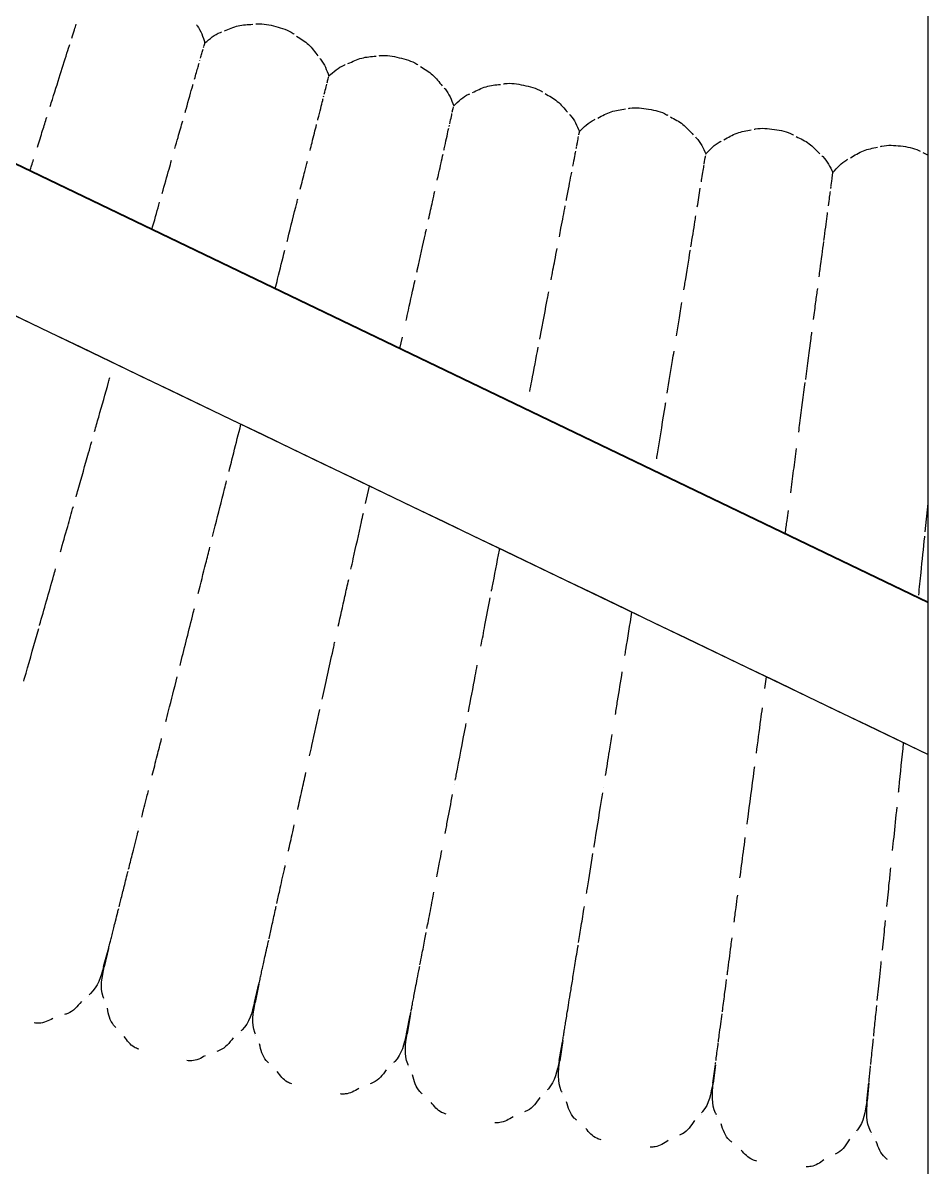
# Model space of a CAD drawing. Extents: x -360 to 379, y -342 to 365.
# Drawn here: x -6.03 to 4.52, y -198.64 to -185.31 of the extents above; entities that cross this region are included whole.
import ezdxf

# ---------------------------------------------------------------- set-up
doc = ezdxf.new("R2010")
doc.units = 0
doc.layers.get('0').update_dxf_attribs({"linetype": 'CONTINUOUS'})

msp = doc.modelspace()

# ---------------------------------------------------------------- linework, layer by layer
at = {"color": 7, "linetype": 'CONTINUOUS'}
for p, q in [((4.517, -282.988), (4.517, 306.012)), ((4.517, -192.068), (-23.958, -178.372)), ((4.517, -192.06), (-23.93, -178.378)), ((-24.623, -179.82), (4.517, -193.835)), ((-3.922, -185.595), (-3.92, -185.588)), ((-2.524, -186.169), (-2.521, -186.159)), ((-1.061, -186.514), (-1.059, -186.502)), ((1.927, -186.849), (1.927, -186.846)), ((4.455, -186.819), (4.517, -186.851)), ((-1.635, -189.101), (-1.606, -188.97)), ((-2.036, -190.91), (-1.991, -190.705)), ((4.483, -191.238), (4.517, -190.908)), ((2.617, -193.063), (2.634, -192.93)), ((-0.999, -194.181), (-0.999, -194.181)), ((0.737, -194.222), (0.737, -194.222)), ((-4.675, -194.694), (-4.675, -194.694)), ((2.403, -194.687), (2.403, -194.687)), ((-2.964, -195.096), (-2.964, -195.096)), ((-5.086, -196.305), (-5.027, -196.085)), ((-5.029, -196.093), (-5.079, -196.307)), ((3.973, -196.232), (3.973, -196.232)), ((-3.328, -196.722), (-3.277, -196.507)), ((-3.278, -196.511), (-3.321, -196.723)), ((-5.263, -196.648), (-5.263, -196.648)), ((-5.086, -196.692), (-5.086, -196.692)), ((-1.559, -197.087), (-1.514, -196.871)), ((-1.514, -196.874), (-1.552, -197.089)), ((-3.495, -197.069), (-3.495, -197.069)), ((-3.317, -197.109), (-3.317, -197.109)), ((0.22, -197.401), (0.259, -197.183)), ((0.261, -197.168), (0.227, -197.402)), ((2.073, -197.191), (2.073, -197.191)), ((0.248, -197.246), (0.248, -197.246)), ((0.25, -197.246), (0.25, -197.246)), ((-1.716, -197.44), (-1.716, -197.44)), ((2.008, -197.663), (2.04, -197.444)), ((2.039, -197.45), (2.014, -197.664)), ((-1.536, -197.474), (-1.536, -197.474)), ((2.031, -197.507), (2.031, -197.507)), ((2.033, -197.507), (2.033, -197.507)), ((3.802, -197.873), (3.828, -197.654)), ((3.827, -197.66), (3.809, -197.873)), ((3.828, -197.649), (3.828, -197.649)), ((0.074, -197.758), (0.074, -197.758)), ((0.254, -197.787), (0.254, -197.787)), ((1.872, -198.024), (1.872, -198.024)), ((2.053, -198.048), (2.053, -198.048)), ((3.676, -198.237), (3.676, -198.237)), ((3.858, -198.256), (3.858, -198.256))]:
    msp.add_line(p, q, dxfattribs=at)
at = {"color": 7, "linetype": 'CONTINUOUS', "flags": 128}
for points in [[(-3.965, -185.746), (-3.964, -185.743), (-3.964, -185.742)], [(-2.483, -186.006), (-2.48, -185.994), (-2.478, -185.989)], [(-2.464, -185.932), (-2.463, -185.93), (-2.463, -185.929)], [(-1.025, -186.349), (-1.023, -186.339), (-1.021, -186.334)], [(-1.009, -186.276), (-1.008, -186.275), (-1.008, -186.274)], [(0.419, -186.772), (0.42, -186.764), (0.422, -186.754)], [(3.384, -187.238), (3.385, -187.229), (3.386, -187.22)]]:
    msp.add_lwpolyline(points, dxfattribs=at)
at = {"color": 7, "linetype": 'CONTINUOUS'}
for points, knots in [([(-24.621, -179.814), (-22.431, -180.869), (-12.72, -185.546), (-3.006, -190.215), (4.517, -193.832)], [0, 0, 0, 0, 0.2255069, 1, 1, 1, 1]), ([(-5.457, -185.485), (-5.446, -185.451), (-5.425, -185.384), (-5.412, -185.343), (-5.406, -185.323)], [0, 0, 0, 0, 0.508213, 1, 1, 1, 1]), ([(-3.68, -185.402), (-3.627, -185.379), (-3.522, -185.333), (-3.407, -185.328), (-3.35, -185.325)], [0, 0, 0, 0, 0.50285, 1, 1, 1, 1]), ([(-3.314, -185.321), (-3.309, -185.321), (-3.232, -185.312), (-3.155, -185.332), (-3.082, -185.35)], [0, 0, 0, 0, 0.061307, 1, 1, 1, 1]), ([(-4.006, -185.331), (-4.003, -185.334), (-3.955, -185.395), (-3.93, -185.471), (-3.907, -185.542)], [0, 0, 0, 0, 0.058424, 1, 1, 1, 1]), ([(-3.907, -185.542), (-3.851, -185.494), (-3.79, -185.442), (-3.717, -185.416), (-3.713, -185.414)], [0, 0, 0, 0, 0.941576, 1, 1, 1, 1]), ([(-3.082, -185.35), (-3.01, -185.371), (-2.933, -185.392), (-2.87, -185.439), (-2.866, -185.441)], [0, 0, 0, 0, 0.938693, 1, 1, 1, 1]), ([(-5.708, -186.281), (-5.7, -186.254), (-5.651, -186.1), (-5.579, -185.871), (-5.512, -185.658), (-5.485, -185.575), (-5.481, -185.561)], [0, 0, 0, 0, 0.088767, 0.504084, 0.918195, 1, 1, 1, 1]), ([(-3.919, -185.584), (-3.918, -185.581), (-3.908, -185.545), (-3.908, -185.543), (-3.907, -185.542)], [0, 0, 0, 0, 0.105703, 1, 1, 1, 1]), ([(-2.838, -185.462), (-2.79, -185.493), (-2.693, -185.555), (-2.624, -185.648), (-2.59, -185.694)], [0, 0, 0, 0, 0.49715, 1, 1, 1, 1]), ([(-3.958, -185.72), (-3.952, -185.701), (-3.938, -185.65), (-3.932, -185.628), (-3.928, -185.614)], [0, 0, 0, 0, 0.374497, 1, 1, 1, 1]), ([(-2.568, -185.721), (-2.565, -185.724), (-2.515, -185.784), (-2.488, -185.859), (-2.463, -185.929)], [0, 0, 0, 0, 0.058424, 1, 1, 1, 1]), ([(-2.24, -185.783), (-2.188, -185.758), (-2.084, -185.709), (-1.969, -185.7), (-1.912, -185.696)], [0, 0, 0, 0, 0.50285, 1, 1, 1, 1]), ([(-1.877, -185.691), (-1.872, -185.691), (-1.794, -185.679), (-1.717, -185.697), (-1.644, -185.714)], [0, 0, 0, 0, 0.061307, 1, 1, 1, 1]), ([(-1.644, -185.714), (-1.571, -185.732), (-1.494, -185.751), (-1.429, -185.795), (-1.426, -185.798)], [0, 0, 0, 0, 0.938693, 1, 1, 1, 1]), ([(-4.027, -185.964), (-4.012, -185.912), (-3.991, -185.838), (-3.978, -185.792), (-3.974, -185.778)], [0, 0, 0, 0, 0.697895, 1, 1, 1, 1]), ([(-2.463, -185.929), (-2.408, -185.879), (-2.349, -185.826), (-2.276, -185.797), (-2.272, -185.795)], [0, 0, 0, 0, 0.941576, 1, 1, 1, 1]), ([(-1.396, -185.818), (-1.347, -185.848), (-1.248, -185.907), (-1.177, -185.998), (-1.142, -186.043)], [0, 0, 0, 0, 0.49715, 1, 1, 1, 1]), ([(-2.477, -185.985), (-2.475, -185.976), (-2.468, -185.946), (-2.467, -185.944), (-2.466, -185.942)], [0, 0, 0, 0, 0.303315, 1, 1, 1, 1]), ([(-4.137, -186.351), (-4.133, -186.339), (-4.098, -186.215), (-4.067, -186.104), (-4.045, -186.027), (-4.043, -186.021)], [0, 0, 0, 0, 0.095039, 0.930986, 1, 1, 1, 1]), ([(-2.516, -186.139), (-2.508, -186.108), (-2.495, -186.055), (-2.489, -186.031), (-2.486, -186.021)], [0, 0, 0, 0, 0.601372, 1, 1, 1, 1]), ([(-1.119, -186.069), (-1.116, -186.072), (-1.064, -186.13), (-1.035, -186.204), (-1.008, -186.274)], [0, 0, 0, 0, 0.058424, 1, 1, 1, 1]), ([(-0.79, -186.121), (-0.738, -186.095), (-0.635, -186.043), (-0.521, -186.031), (-0.464, -186.025)], [0, 0, 0, 0, 0.50285, 1, 1, 1, 1]), ([(-0.429, -186.019), (-0.424, -186.018), (-0.347, -186.005), (-0.269, -186.02), (-0.195, -186.035)], [0, 0, 0, 0, 0.061307, 1, 1, 1, 1]), ([(-0.195, -186.035), (-0.122, -186.051), (-0.044, -186.067), (0.021, -186.11), (0.025, -186.113)], [0, 0, 0, 0, 0.938693, 1, 1, 1, 1]), ([(-2.593, -186.442), (-2.592, -186.438), (-2.567, -186.341), (-2.545, -186.255), (-2.531, -186.197), (-2.529, -186.19)], [0, 0, 0, 0, 0.041089, 0.883627, 1, 1, 1, 1]), ([(-1.008, -186.274), (-0.954, -186.222), (-0.897, -186.167), (-0.825, -186.137), (-0.821, -186.135)], [0, 0, 0, 0, 0.941576, 1, 1, 1, 1]), ([(0.055, -186.132), (0.105, -186.16), (0.205, -186.216), (0.279, -186.305), (0.316, -186.349)], [0, 0, 0, 0, 0.49715, 1, 1, 1, 1]), ([(-1.055, -186.484), (-1.048, -186.453), (-1.036, -186.401), (-1.031, -186.376), (-1.029, -186.366)], [0, 0, 0, 0, 0.5924423, 1, 1, 1, 1]), ([(-1.021, -186.33), (-1.019, -186.321), (-1.012, -186.291), (-1.011, -186.288), (-1.011, -186.286)], [0, 0, 0, 0, 0.295193, 1, 1, 1, 1]), ([(0.339, -186.374), (0.343, -186.378), (0.396, -186.434), (0.427, -186.507), (0.456, -186.576)], [0, 0, 0, 0, 0.058424, 1, 1, 1, 1]), ([(0.67, -186.417), (0.721, -186.39), (0.822, -186.334), (0.936, -186.319), (0.993, -186.312)], [0, 0, 0, 0, 0.50285, 1, 1, 1, 1]), ([(1.028, -186.305), (1.033, -186.304), (1.109, -186.288), (1.188, -186.301), (1.262, -186.313)], [0, 0, 0, 0, 0.061307, 1, 1, 1, 1]), ([(1.262, -186.313), (1.335, -186.327), (1.414, -186.342), (1.48, -186.383), (1.484, -186.385)], [0, 0, 0, 0, 0.938693, 1, 1, 1, 1]), ([(-5.858, -186.756), (-5.837, -186.69), (-5.798, -186.565), (-5.764, -186.459), (-5.749, -186.409)], [0, 0, 0, 0, 0.527175, 1, 1, 1, 1]), ([(-4.257, -186.773), (-4.244, -186.729), (-4.21, -186.609), (-4.182, -186.511), (-4.165, -186.449)], [0, 0, 0, 0, 0.364922, 1, 1, 1, 1]), ([(-2.681, -186.794), (-2.674, -186.764), (-2.644, -186.647), (-2.622, -186.559), (-2.606, -186.494)], [0, 0, 0, 0, 0.256557, 1, 1, 1, 1]), ([(0.456, -186.576), (0.508, -186.523), (0.564, -186.466), (0.635, -186.434), (0.639, -186.432)], [0, 0, 0, 0, 0.941576, 1, 1, 1, 1]), ([(1.515, -186.404), (1.565, -186.43), (1.667, -186.484), (1.744, -186.57), (1.782, -186.613)], [0, 0, 0, 0, 0.4971503, 1, 1, 1, 1]), ([(-1.123, -186.79), (-1.122, -186.786), (-1.1, -186.689), (-1.081, -186.603), (-1.068, -186.543), (-1.066, -186.536)], [0, 0, 0, 0, 0.036124, 0.878843, 1, 1, 1, 1]), ([(0.424, -186.745), (0.427, -186.73), (0.437, -186.675), (0.442, -186.651), (0.445, -186.634)], [0, 0, 0, 0, 0.261858, 1, 1, 1, 1]), ([(0.449, -186.613), (0.449, -186.611), (0.456, -186.578), (0.456, -186.577), (0.456, -186.576)], [0, 0, 0, 0, 0.049022, 1, 1, 1, 1]), ([(1.806, -186.638), (1.809, -186.641), (1.865, -186.696), (1.898, -186.768), (1.929, -186.836)], [0, 0, 0, 0, 0.058424, 1, 1, 1, 1]), ([(2.138, -186.671), (2.188, -186.642), (2.287, -186.584), (2.401, -186.565), (2.458, -186.556)], [0, 0, 0, 0, 0.50285, 1, 1, 1, 1]), ([(2.492, -186.548), (2.497, -186.547), (2.573, -186.529), (2.652, -186.54), (2.726, -186.55)], [0, 0, 0, 0, 0.061307, 1, 1, 1, 1]), ([(2.726, -186.55), (2.8, -186.561), (2.879, -186.574), (2.947, -186.613), (2.951, -186.615)], [0, 0, 0, 0, 0.938693, 1, 1, 1, 1]), ([(2.982, -186.633), (3.033, -186.658), (3.137, -186.708), (3.215, -186.792), (3.255, -186.834)], [0, 0, 0, 0, 0.49715, 1, 1, 1, 1]), ([(1.929, -186.836), (1.979, -186.781), (2.033, -186.723), (2.103, -186.688), (2.107, -186.686)], [0, 0, 0, 0, 0.9415763, 1, 1, 1, 1]), ([(3.613, -186.881), (3.662, -186.851), (3.759, -186.79), (3.872, -186.768), (3.929, -186.757)], [0, 0, 0, 0, 0.50285, 1, 1, 1, 1]), ([(3.963, -186.748), (3.968, -186.747), (4.043, -186.727), (4.123, -186.735), (4.197, -186.743)], [0, 0, 0, 0, 0.061307, 1, 1, 1, 1]), ([(4.197, -186.743), (4.271, -186.753), (4.35, -186.763), (4.419, -186.8), (4.423, -186.802)], [0, 0, 0, 0, 0.938693, 1, 1, 1, 1]), ([(-5.944, -187.029), (-5.938, -187.01), (-5.923, -186.964), (-5.911, -186.924), (-5.903, -186.9)], [0, 0, 0, 0, 0.3965064, 1, 1, 1, 1]), ([(-4.405, -187.296), (-4.377, -187.198), (-4.338, -187.059), (-4.304, -186.942), (-4.295, -186.908)], [0, 0, 0, 0, 0.708273, 1, 1, 1, 1]), ([(-2.796, -187.247), (-2.778, -187.175), (-2.747, -187.054), (-2.723, -186.957), (-2.713, -186.918)], [0, 0, 0, 0, 0.59782, 1, 1, 1, 1]), ([(-1.201, -187.143), (-1.194, -187.114), (-1.168, -186.995), (-1.148, -186.905), (-1.133, -186.838)], [0, 0, 0, 0, 0.245833, 1, 1, 1, 1]), ([(0.38, -186.977), (0.387, -186.935), (0.401, -186.865), (0.409, -186.822), (0.413, -186.804)], [0, 0, 0, 0, 0.585848, 1, 1, 1, 1]), ([(1.91, -186.95), (1.916, -186.915), (1.923, -186.872), (1.924, -186.863), (1.925, -186.861)], [0, 0, 0, 0, 0.789485, 1, 1, 1, 1]), ([(3.28, -186.858), (3.283, -186.861), (3.34, -186.914), (3.375, -186.986), (3.408, -187.053)], [0, 0, 0, 0, 0.058424, 1, 1, 1, 1]), ([(3.408, -187.053), (3.457, -186.996), (3.51, -186.937), (3.578, -186.9), (3.582, -186.898)], [0, 0, 0, 0, 0.941576, 1, 1, 1, 1]), ([(0.303, -187.379), (0.304, -187.374), (0.326, -187.256), (0.347, -187.145), (0.363, -187.061), (0.366, -187.05)], [0, 0, 0, 0, 0.037853, 0.874565, 1, 1, 1, 1]), ([(1.876, -187.16), (1.878, -187.148), (1.892, -187.061), (1.903, -186.995), (1.908, -186.962), (1.908, -186.961)], [0, 0, 0, 0, 0.13864, 0.978244, 1, 1, 1, 1]), ([(3.404, -187.086), (3.404, -187.085), (3.408, -187.053), (3.408, -187.053), (3.408, -187.053)], [0, 0, 0, 0, 0.010265, 1, 1, 1, 1]), ([(3.387, -187.214), (3.388, -187.203), (3.397, -187.14), (3.4, -187.113), (3.403, -187.092)], [0, 0, 0, 0, 0.186606, 1, 1, 1, 1]), ([(-1.302, -187.597), (-1.286, -187.527), (-1.259, -187.406), (-1.237, -187.308), (-1.228, -187.268)], [0, 0, 0, 0, 0.586178, 1, 1, 1, 1]), ([(1.829, -187.453), (1.835, -187.415), (1.849, -187.329), (1.859, -187.269), (1.864, -187.236)], [0, 0, 0, 0, 0.437111, 1, 1, 1, 1]), ([(3.357, -187.44), (3.362, -187.404), (3.371, -187.335), (3.377, -187.292), (3.379, -187.272)], [0, 0, 0, 0, 0.51459, 1, 1, 1, 1]), ([(-4.523, -187.712), (-4.495, -187.614), (-4.464, -187.504), (-4.437, -187.408), (-4.434, -187.398)], [0, 0, 0, 0, 0.893749, 1, 1, 1, 1]), ([(-2.949, -187.856), (-2.947, -187.847), (-2.906, -187.684), (-2.864, -187.517), (-2.828, -187.376), (-2.824, -187.36)], [0, 0, 0, 0, 0.049425, 0.889269, 1, 1, 1, 1]), ([(0.222, -187.802), (0.228, -187.768), (0.254, -187.632), (0.275, -187.522), (0.291, -187.439)], [0, 0, 0, 0, 0.250783, 1, 1, 1, 1]), ([(1.754, -187.918), (1.771, -187.815), (1.792, -187.681), (1.809, -187.58), (1.812, -187.557)], [0, 0, 0, 0, 0.7749935, 1, 1, 1, 1]), ([(3.304, -187.845), (3.304, -187.845), (3.319, -187.731), (3.333, -187.62), (3.345, -187.533), (3.347, -187.518)], [0, 0, 0, 0, 0.005061, 0.838769, 1, 1, 1, 1]), ([(-1.438, -188.213), (-1.436, -188.205), (-1.4, -188.042), (-1.363, -187.874), (-1.331, -187.731), (-1.327, -187.714)], [0, 0, 0, 0, 0.043259, 0.883191, 1, 1, 1, 1]), ([(3.248, -188.268), (3.252, -188.239), (3.272, -188.083), (3.289, -187.958), (3.302, -187.857)], [0, 0, 0, 0, 0.18544, 1, 1, 1, 1]), ([(-3.087, -188.402), (-3.078, -188.366), (-3.038, -188.208), (-3.003, -188.066), (-2.975, -187.958)], [0, 0, 0, 0, 0.232586, 1, 1, 1, 1]), ([(0.126, -188.304), (0.14, -188.226), (0.166, -188.095), (0.187, -187.984), (0.195, -187.939)], [0, 0, 0, 0, 0.5958185, 1, 1, 1, 1]), ([(1.673, -188.418), (1.677, -188.393), (1.704, -188.227), (1.729, -188.072), (1.747, -187.96), (1.748, -187.957)], [0, 0, 0, 0, 0.1460942, 0.9776853, 1, 1, 1, 1]), ([(-1.563, -188.777), (-1.554, -188.737), (-1.517, -188.57), (-1.484, -188.421), (-1.459, -188.308)], [0, 0, 0, 0, 0.2422419, 1, 1, 1, 1]), ([(-0.006, -188.994), (-0.005, -188.987), (0.029, -188.811), (0.064, -188.624), (0.095, -188.462), (0.099, -188.442)], [0, 0, 0, 0, 0.035328, 0.88202, 1, 1, 1, 1]), ([(3.183, -188.763), (3.192, -188.693), (3.209, -188.563), (3.224, -188.453), (3.231, -188.402)], [0, 0, 0, 0, 0.535072, 1, 1, 1, 1]), ([(1.587, -188.956), (1.597, -188.893), (1.619, -188.753), (1.639, -188.632), (1.65, -188.565)], [0, 0, 0, 0, 0.4519684, 1, 1, 1, 1]), ([(3.091, -189.465), (3.091, -189.463), (3.113, -189.291), (3.138, -189.104), (3.16, -188.936), (3.164, -188.911)], [0, 0, 0, 0, 0.009108, 0.852077, 1, 1, 1, 1]), ([(-0.123, -189.603), (-0.115, -189.563), (-0.081, -189.383), (-0.049, -189.217), (-0.024, -189.088)], [0, 0, 0, 0, 0.218718, 1, 1, 1, 1]), ([(1.479, -189.623), (1.5, -189.493), (1.527, -189.322), (1.552, -189.169), (1.558, -189.133)], [0, 0, 0, 0, 0.76055, 1, 1, 1, 1]), ([(-5.192, -190.071), (-5.176, -190.015), (-5.121, -189.821), (-5.061, -189.608), (-5.018, -189.458), (-5.013, -189.439)], [0, 0, 0, 0, 0.265175, 0.909674, 1, 1, 1, 1]), ([(3.01, -190.076), (3.015, -190.042), (3.041, -189.838), (3.066, -189.652), (3.086, -189.497)], [0, 0, 0, 0, 0.1673164, 1, 1, 1, 1]), ([(1.356, -190.388), (1.36, -190.361), (1.395, -190.143), (1.431, -189.922), (1.46, -189.74), (1.461, -189.731)], [0, 0, 0, 0, 0.1150776, 0.9564828, 1, 1, 1, 1]), ([(-3.626, -190.537), (-3.608, -190.464), (-3.561, -190.278), (-3.515, -190.096), (-3.487, -189.986)], [0, 0, 0, 0, 0.391925, 1, 1, 1, 1]), ([(-5.407, -190.831), (-5.399, -190.803), (-5.351, -190.632), (-5.29, -190.416), (-5.237, -190.232), (-5.225, -190.188)], [0, 0, 0, 0, 0.133335, 0.794491, 1, 1, 1, 1]), ([(2.917, -190.784), (2.928, -190.697), (2.952, -190.519), (2.974, -190.352), (2.985, -190.267)], [0, 0, 0, 0, 0.490199, 1, 1, 1, 1]), ([(-3.817, -191.293), (-3.807, -191.251), (-3.76, -191.067), (-3.705, -190.85), (-3.662, -190.677), (-3.654, -190.645)], [0, 0, 0, 0, 0.19145, 0.85346, 1, 1, 1, 1]), ([(-5.589, -191.471), (-5.561, -191.373), (-5.511, -191.198), (-5.461, -191.02), (-5.439, -190.942)], [0, 0, 0, 0, 0.558734, 1, 1, 1, 1]), ([(-2.205, -191.673), (-2.196, -191.634), (-2.156, -191.45), (-2.107, -191.232), (-2.068, -191.055), (-2.061, -191.021)], [0, 0, 0, 0, 0.181098, 0.8437104, 1, 1, 1, 1]), ([(2.854, -191.26), (2.861, -191.208), (2.873, -191.117), (2.885, -191.029), (2.89, -190.991)], [0, 0, 0, 0, 0.567766, 1, 1, 1, 1]), ([(4.408, -191.977), (4.417, -191.889), (4.44, -191.66), (4.464, -191.429), (4.478, -191.291), (4.478, -191.289)], [0, 0, 0, 0, 0.377358, 0.989778, 1, 1, 1, 1]), ([(-3.985, -191.959), (-3.955, -191.841), (-3.91, -191.661), (-3.864, -191.479), (-3.848, -191.416)], [0, 0, 0, 0, 0.657942, 1, 1, 1, 1]), ([(-0.569, -191.931), (-0.566, -191.916), (-0.535, -191.757), (-0.503, -191.591), (-0.475, -191.441), (-0.474, -191.435)], [0, 0, 0, 0, 0.088075, 0.964592, 1, 1, 1, 1]), ([(-5.833, -192.332), (-5.833, -192.33), (-5.78, -192.145), (-5.717, -191.922), (-5.653, -191.699), (-5.646, -191.671)], [0, 0, 0, 0, 0.007843, 0.877125, 1, 1, 1, 1]), ([(-2.353, -192.339), (-2.327, -192.224), (-2.287, -192.044), (-2.247, -191.862), (-2.232, -191.796)], [0, 0, 0, 0, 0.640209, 1, 1, 1, 1]), ([(-0.691, -192.571), (-0.675, -192.49), (-0.64, -192.304), (-0.604, -192.116), (-0.584, -192.01)], [0, 0, 0, 0, 0.4359799, 1, 1, 1, 1]), ([(-4.196, -192.795), (-4.193, -192.784), (-4.144, -192.588), (-4.087, -192.364), (-4.033, -192.149), (-4.029, -192.131)], [0, 0, 0, 0, 0.051425, 0.92097, 1, 1, 1, 1]), ([(0.985, -192.681), (0.989, -192.659), (1.016, -192.492), (1.043, -192.323), (1.067, -192.176)], [0, 0, 0, 0, 0.133343, 1, 1, 1, 1]), ([(-6.017, -192.981), (-6.008, -192.95), (-5.953, -192.754), (-5.893, -192.542), (-5.842, -192.364)], [0, 0, 0, 0, 0.160214, 1, 1, 1, 1]), ([(-2.541, -193.188), (-2.539, -193.178), (-2.495, -192.983), (-2.445, -192.757), (-2.397, -192.539), (-2.393, -192.519)], [0, 0, 0, 0, 0.043095, 0.913038, 1, 1, 1, 1]), ([(-0.838, -193.337), (-0.811, -193.199), (-0.777, -193.02), (-0.742, -192.835), (-0.734, -192.794)], [0, 0, 0, 0, 0.777535, 1, 1, 1, 1]), ([(-4.362, -193.451), (-4.351, -193.41), (-4.309, -193.243), (-4.264, -193.062), (-4.229, -192.927)], [0, 0, 0, 0, 0.249533, 1, 1, 1, 1]), ([(0.875, -193.369), (0.883, -193.315), (0.909, -193.152), (0.937, -192.984), (0.955, -192.872)], [0, 0, 0, 0, 0.3302351, 1, 1, 1, 1]), ([(-2.687, -193.848), (-2.678, -193.808), (-2.64, -193.636), (-2.599, -193.45), (-2.568, -193.308)], [0, 0, 0, 0, 0.232366, 1, 1, 1, 1]), ([(2.517, -193.819), (2.534, -193.69), (2.557, -193.516), (2.581, -193.336), (2.587, -193.29)], [0, 0, 0, 0, 0.7455029, 1, 1, 1, 1]), ([(-0.99, -194.134), (-0.986, -194.114), (-0.948, -193.913), (-0.905, -193.689), (-0.865, -193.481), (-0.863, -193.471)], [0, 0, 0, 0, 0.097144, 0.9554496, 1, 1, 1, 1]), ([(-4.52, -194.076), (-4.501, -194.002), (-4.467, -193.866), (-4.428, -193.715), (-4.411, -193.647)], [0, 0, 0, 0, 0.551352, 1, 1, 1, 1]), ([(0.76, -194.08), (0.775, -193.986), (0.8, -193.83), (0.827, -193.664), (0.837, -193.599)], [0, 0, 0, 0, 0.601641, 1, 1, 1, 1]), ([(4.173, -194.273), (4.175, -194.255), (4.194, -194.07), (4.214, -193.874), (4.232, -193.698)], [0, 0, 0, 0, 0.101835, 1, 1, 1, 1]), ([(2.408, -194.646), (2.411, -194.628), (2.437, -194.429), (2.467, -194.202), (2.495, -193.989), (2.497, -193.975)], [0, 0, 0, 0, 0.084376, 0.940674, 1, 1, 1, 1]), ([(-2.826, -194.475), (-2.81, -194.402), (-2.78, -194.266), (-2.746, -194.115), (-2.731, -194.044)], [0, 0, 0, 0, 0.533374, 1, 1, 1, 1]), ([(-4.642, -194.562), (-4.623, -194.486), (-4.599, -194.389), (-4.57, -194.277), (-4.564, -194.252)], [0, 0, 0, 0, 0.770855, 1, 1, 1, 1]), ([(-1.109, -194.754), (-1.099, -194.704), (-1.072, -194.561), (-1.041, -194.402), (-1.022, -194.299)], [0, 0, 0, 0, 0.350503, 1, 1, 1, 1]), ([(0.625, -194.912), (0.626, -194.908), (0.653, -194.739), (0.688, -194.527), (0.722, -194.311), (0.727, -194.282)], [0, 0, 0, 0, 0.020058, 0.869036, 1, 1, 1, 1]), ([(4.104, -194.951), (4.109, -194.899), (4.126, -194.739), (4.143, -194.565), (4.156, -194.447)], [0, 0, 0, 0, 0.320615, 1, 1, 1, 1]), ([(-2.934, -194.961), (-2.918, -194.889), (-2.897, -194.792), (-2.872, -194.682), (-2.866, -194.655)], [0, 0, 0, 0, 0.751374, 1, 1, 1, 1]), ([(-4.796, -195.169), (-4.782, -195.115), (-4.749, -194.986), (-4.712, -194.837), (-4.686, -194.734), (-4.682, -194.721)], [0, 0, 0, 0, 0.389517, 0.919186, 1, 1, 1, 1]), ([(2.326, -195.272), (2.332, -195.224), (2.352, -195.076), (2.373, -194.912), (2.388, -194.802)], [0, 0, 0, 0, 0.326869, 1, 1, 1, 1]), ([(-1.205, -195.258), (-1.195, -195.203), (-1.176, -195.108), (-1.156, -194.999), (-1.147, -194.953)], [0, 0, 0, 0, 0.578346, 1, 1, 1, 1]), ([(0.538, -195.452), (0.542, -195.431), (0.565, -195.289), (0.591, -195.126), (0.613, -194.988)], [0, 0, 0, 0, 0.146341, 1, 1, 1, 1]), ([(-4.906, -195.607), (-4.901, -195.586), (-4.884, -195.52), (-4.851, -195.389), (-4.821, -195.271), (-4.803, -195.2), (-4.802, -195.193)], [0, 0, 0, 0, 0.173487, 0.549561, 0.957656, 1, 1, 1, 1]), ([(-3.069, -195.57), (-3.058, -195.52), (-3.03, -195.394), (-2.997, -195.247), (-2.974, -195.142), (-2.971, -195.127)], [0, 0, 0, 0, 0.365072, 0.907114, 1, 1, 1, 1]), ([(4.037, -195.605), (4.046, -195.515), (4.061, -195.372), (4.077, -195.213), (4.083, -195.154)], [0, 0, 0, 0, 0.626232, 1, 1, 1, 1]), ([(-1.32, -195.86), (-1.315, -195.831), (-1.295, -195.727), (-1.268, -195.589), (-1.245, -195.468), (-1.24, -195.439)], [0, 0, 0, 0, 0.22262, 0.807281, 1, 1, 1, 1]), ([(2.258, -195.787), (2.265, -195.732), (2.278, -195.634), (2.293, -195.522), (2.3, -195.472)], [0, 0, 0, 0, 0.561496, 1, 1, 1, 1]), ([(-5.027, -196.086), (-5.027, -196.086), (-5.027, -196.084), (-5.025, -196.077), (-5.021, -196.062), (-5.013, -196.03), (-5, -195.981), (-4.985, -195.92), (-4.968, -195.851), (-4.947, -195.769), (-4.928, -195.695), (-4.915, -195.642), (-4.911, -195.628)], [0, 0, 0, 0, 0.023363, 0.055627, 0.096084, 0.201465, 0.343699, 0.486651, 0.615252, 0.760944, 0.936227, 1, 1, 1, 1]), ([(-3.16, -195.98), (-3.159, -195.974), (-3.147, -195.921), (-3.121, -195.805), (-3.095, -195.685), (-3.078, -195.611), (-3.076, -195.602)], [0, 0, 0, 0, 0.059954, 0.480248, 0.936798, 1, 1, 1, 1]), ([(0.446, -196.026), (0.456, -195.962), (0.477, -195.832), (0.501, -195.683), (0.513, -195.606)], [0, 0, 0, 0, 0.487217, 1, 1, 1, 1]), ([(3.985, -196.114), (3.995, -196.021), (4.006, -195.911), (4.019, -195.785), (4.021, -195.766)], [0, 0, 0, 0, 0.846766, 1, 1, 1, 1]), ([(-1.402, -196.284), (-1.394, -196.245), (-1.376, -196.152), (-1.352, -196.027), (-1.335, -195.935), (-1.33, -195.909)], [0, 0, 0, 0, 0.337652, 0.814298, 1, 1, 1, 1]), ([(2.177, -196.401), (2.179, -196.386), (2.193, -196.282), (2.212, -196.14), (2.23, -196.001), (2.234, -195.969)], [0, 0, 0, 0, 0.116135, 0.801762, 1, 1, 1, 1]), ([(-3.231, -196.302), (-3.229, -196.292), (-3.222, -196.258), (-3.206, -196.187), (-3.186, -196.097), (-3.17, -196.027), (-3.164, -195.996)], [0, 0, 0, 0, 0.1178314, 0.3974923, 0.7328984, 1, 1, 1, 1]), ([(0.271, -197.111), (0.273, -197.098), (0.278, -197.067), (0.287, -197.01), (0.298, -196.94), (0.311, -196.858), (0.328, -196.754), (0.349, -196.625), (0.374, -196.472), (0.403, -196.288), (0.426, -196.148), (0.44, -196.064), (0.441, -196.057)], [0, 0, 0, 0, 0.065289, 0.154717, 0.235046, 0.326107, 0.435607, 0.556222, 0.688029, 0.831113, 0.985563, 1, 1, 1, 1]), ([(3.925, -196.699), (3.93, -196.654), (3.944, -196.521), (3.959, -196.37), (3.971, -196.255), (3.972, -196.247)], [0, 0, 0, 0, 0.320092, 0.956211, 1, 1, 1, 1]), ([(-5.086, -196.305), (-5.12, -196.423), (-5.157, -196.548), (-5.25, -196.628), (-5.255, -196.633)], [0, 0, 0, 0, 0.948884, 1, 1, 1, 1]), ([(-5.085, -196.676), (-5.088, -196.67), (-5.132, -196.554), (-5.105, -196.427), (-5.079, -196.307)], [0, 0, 0, 0, 0.05147, 1, 1, 1, 1]), ([(-3.276, -196.501), (-3.276, -196.501), (-3.275, -196.501), (-3.274, -196.494), (-3.271, -196.48), (-3.264, -196.449), (-3.253, -196.399), (-3.242, -196.35), (-3.235, -196.318), (-3.233, -196.309)], [0, 0, 0, 0, 0.0239434, 0.0844199, 0.1628158, 0.3606071, 0.6309699, 0.9032245, 1, 1, 1, 1]), ([(-1.506, -196.829), (-1.505, -196.825), (-1.501, -196.805), (-1.493, -196.761), (-1.481, -196.7), (-1.468, -196.63), (-1.452, -196.548), (-1.432, -196.444), (-1.416, -196.36), (-1.406, -196.307), (-1.405, -196.301)], [0, 0, 0, 0, 0.048194, 0.190474, 0.333607, 0.462001, 0.607627, 0.782529, 0.975259, 1, 1, 1, 1]), ([(2.121, -196.831), (2.122, -196.822), (2.131, -196.753), (2.147, -196.63), (2.164, -196.506), (2.17, -196.457)], [0, 0, 0, 0, 0.077767, 0.638357, 1, 1, 1, 1]), ([(-5.346, -196.713), (-5.393, -196.769), (-5.449, -196.836), (-5.529, -196.86), (-5.541, -196.864)], [0, 0, 0, 0, 0.847683, 1, 1, 1, 1]), ([(-4.944, -197.015), (-4.953, -197.006), (-5.011, -196.946), (-5.029, -196.861), (-5.043, -196.789)], [0, 0, 0, 0, 0.152317, 1, 1, 1, 1]), ([(-3.328, -196.722), (-3.359, -196.841), (-3.392, -196.967), (-3.483, -197.05), (-3.488, -197.054)], [0, 0, 0, 0, 0.948884, 1, 1, 1, 1]), ([(-3.317, -197.092), (-3.319, -197.086), (-3.367, -196.972), (-3.344, -196.844), (-3.321, -196.723)], [0, 0, 0, 0, 0.051116, 1, 1, 1, 1]), ([(3.883, -197.117), (3.886, -197.083), (3.896, -196.989), (3.908, -196.869), (3.918, -196.775), (3.919, -196.757)], [0, 0, 0, 0, 0.310214, 0.868384, 1, 1, 1, 1]), ([(-5.677, -196.91), (-5.73, -196.936), (-5.8, -196.972), (-5.875, -196.963), (-5.894, -196.961)], [0, 0, 0, 0, 0.747575, 1, 1, 1, 1]), ([(-1.513, -196.866), (-1.513, -196.866), (-1.513, -196.865), (-1.511, -196.857), (-1.51, -196.848), (-1.508, -196.84), (-1.507, -196.836)], [0, 0, 0, 0, 0.19005, 0.428412, 0.733285, 1, 1, 1, 1]), ([(-1.513, -196.864), (-1.513, -196.864), (-1.513, -196.866), (-1.513, -196.867), (-1.513, -196.867), (-1.513, -196.865), (-1.513, -196.864)], [0, 0, 0, 0, 0.045012, 0.666113, 0.867379, 1, 1, 1, 1]), ([(2.075, -197.182), (2.078, -197.156), (2.086, -197.093), (2.1, -196.985), (2.112, -196.896), (2.117, -196.857)], [0, 0, 0, 0, 0.268431, 0.681508, 1, 1, 1, 1]), ([(-4.678, -197.268), (-4.696, -197.261), (-4.767, -197.232), (-4.812, -197.168), (-4.846, -197.12)], [0, 0, 0, 0, 0.252425, 1, 1, 1, 1]), ([(-3.577, -197.137), (-3.622, -197.194), (-3.675, -197.263), (-3.755, -197.289), (-3.767, -197.294)], [0, 0, 0, 0, 0.847683, 1, 1, 1, 1]), ([(-1.559, -197.087), (-1.586, -197.207), (-1.615, -197.334), (-1.704, -197.42), (-1.709, -197.424)], [0, 0, 0, 0, 0.94853, 1, 1, 1, 1]), ([(-1.537, -197.457), (-1.539, -197.451), (-1.59, -197.339), (-1.571, -197.21), (-1.552, -197.089)], [0, 0, 0, 0, 0.05147, 1, 1, 1, 1]), ([(0.26, -197.178), (0.26, -197.178), (0.26, -197.178), (0.261, -197.172), (0.262, -197.166), (0.264, -197.152), (0.266, -197.137), (0.269, -197.12), (0.269, -197.118)], [0, 0, 0, 0, 0.130135, 0.239115, 0.343, 0.46303, 0.915579, 1, 1, 1, 1]), ([(3.849, -197.447), (3.85, -197.436), (3.854, -197.396), (3.863, -197.308), (3.872, -197.22), (3.878, -197.159), (3.88, -197.148)], [0, 0, 0, 0, 0.140357, 0.48492, 0.905778, 1, 1, 1, 1]), ([(-3.165, -197.427), (-3.175, -197.418), (-3.235, -197.36), (-3.255, -197.276), (-3.271, -197.204)], [0, 0, 0, 0, 0.152317, 1, 1, 1, 1]), ([(2.046, -197.399), (2.047, -197.395), (2.05, -197.372), (2.058, -197.308), (2.066, -197.244), (2.072, -197.201), (2.073, -197.195)], [0, 0, 0, 0, 0.10173, 0.504095, 0.932778, 1, 1, 1, 1]), ([(-3.902, -197.344), (-3.953, -197.372), (-4.022, -197.409), (-4.098, -197.402), (-4.117, -197.401)], [0, 0, 0, 0, 0.747575, 1, 1, 1, 1]), ([(0.22, -197.401), (0.196, -197.522), (0.171, -197.649), (0.085, -197.738), (0.08, -197.742)], [0, 0, 0, 0, 0.948884, 1, 1, 1, 1]), ([(0.253, -197.77), (0.25, -197.764), (0.196, -197.653), (0.212, -197.524), (0.227, -197.402)], [0, 0, 0, 0, 0.051116, 1, 1, 1, 1]), ([(2.041, -197.44), (2.041, -197.439), (2.041, -197.439), (2.041, -197.436), (2.042, -197.431), (2.043, -197.424), (2.043, -197.419)], [0, 0, 0, 0, 0.133563, 0.285544, 0.461443, 1, 1, 1, 1]), ([(3.829, -197.648), (3.829, -197.647), (3.829, -197.646), (3.829, -197.639), (3.83, -197.63), (3.832, -197.611), (3.837, -197.57), (3.842, -197.516), (3.846, -197.473), (3.848, -197.461)], [0, 0, 0, 0, 0.039279, 0.111247, 0.168723, 0.235206, 0.498152, 0.858945, 1, 1, 1, 1]), ([(-2.893, -197.672), (-2.911, -197.666), (-2.982, -197.639), (-3.029, -197.576), (-3.064, -197.529)], [0, 0, 0, 0, 0.252425, 1, 1, 1, 1]), ([(-1.795, -197.509), (-1.839, -197.568), (-1.89, -197.638), (-1.969, -197.667), (-1.981, -197.671)], [0, 0, 0, 0, 0.847683, 1, 1, 1, 1]), ([(-1.376, -197.787), (-1.385, -197.779), (-1.447, -197.723), (-1.469, -197.639), (-1.488, -197.568)], [0, 0, 0, 0, 0.152317, 1, 1, 1, 1]), ([(-2.114, -197.726), (-2.165, -197.755), (-2.233, -197.794), (-2.309, -197.79), (-2.328, -197.789)], [0, 0, 0, 0, 0.747575, 1, 1, 1, 1]), ([(2.008, -197.663), (1.987, -197.784), (1.966, -197.912), (1.882, -198.003), (1.878, -198.008)], [0, 0, 0, 0, 0.9488845, 1, 1, 1, 1]), ([(2.051, -198.031), (2.048, -198.025), (1.991, -197.916), (2.003, -197.786), (2.014, -197.664)], [0, 0, 0, 0, 0.05147, 1, 1, 1, 1]), ([(-0.004, -197.83), (-0.046, -197.89), (-0.095, -197.961), (-0.173, -197.993), (-0.184, -197.997)], [0, 0, 0, 0, 0.847683, 1, 1, 1, 1]), ([(-1.096, -198.025), (-1.114, -198.018), (-1.187, -197.994), (-1.235, -197.933), (-1.272, -197.887)], [0, 0, 0, 0, 0.252425, 1, 1, 1, 1]), ([(0.424, -198.095), (0.414, -198.087), (0.35, -198.033), (0.326, -197.95), (0.305, -197.879)], [0, 0, 0, 0, 0.152317, 1, 1, 1, 1]), ([(3.802, -197.873), (3.785, -197.995), (3.767, -198.123), (3.686, -198.217), (3.682, -198.221)], [0, 0, 0, 0, 0.948884, 1, 1, 1, 1]), ([(3.856, -198.239), (3.853, -198.234), (3.792, -198.126), (3.801, -197.996), (3.809, -197.873)], [0, 0, 0, 0, 0.05147, 1, 1, 1, 1]), ([(-0.316, -198.055), (-0.366, -198.086), (-0.433, -198.127), (-0.509, -198.125), (-0.528, -198.125)], [0, 0, 0, 0, 0.747575, 1, 1, 1, 1]), ([(1.796, -198.098), (1.756, -198.159), (1.709, -198.232), (1.632, -198.266), (1.621, -198.271)], [0, 0, 0, 0, 0.847683, 1, 1, 1, 1]), ([(0.71, -198.324), (0.692, -198.319), (0.619, -198.297), (0.568, -198.237), (0.531, -198.192)], [0, 0, 0, 0, 0.252425, 1, 1, 1, 1]), ([(2.231, -198.351), (2.221, -198.343), (2.156, -198.291), (2.129, -198.209), (2.106, -198.139)], [0, 0, 0, 0, 0.152317, 1, 1, 1, 1]), ([(1.49, -198.333), (1.442, -198.365), (1.376, -198.408), (1.3, -198.408), (1.281, -198.408)], [0, 0, 0, 0, 0.747575, 1, 1, 1, 1]), ([(3.603, -198.314), (3.565, -198.376), (3.52, -198.45), (3.444, -198.486), (3.433, -198.492)], [0, 0, 0, 0, 0.847683, 1, 1, 1, 1]), ([(4.045, -198.554), (4.035, -198.546), (3.969, -198.496), (3.939, -198.415), (3.914, -198.345)], [0, 0, 0, 0, 0.152317, 1, 1, 1, 1]), ([(2.524, -198.572), (2.505, -198.567), (2.432, -198.547), (2.38, -198.488), (2.341, -198.445)], [0, 0, 0, 0, 0.252425, 1, 1, 1, 1]), ([(3.304, -198.557), (3.257, -198.591), (3.192, -198.636), (3.116, -198.638), (3.097, -198.639)], [0, 0, 0, 0, 0.747575, 1, 1, 1, 1])]:
    msp.add_open_spline(points, degree=3, knots=knots, dxfattribs=at)

doc.saveas('drawing.dxf')
